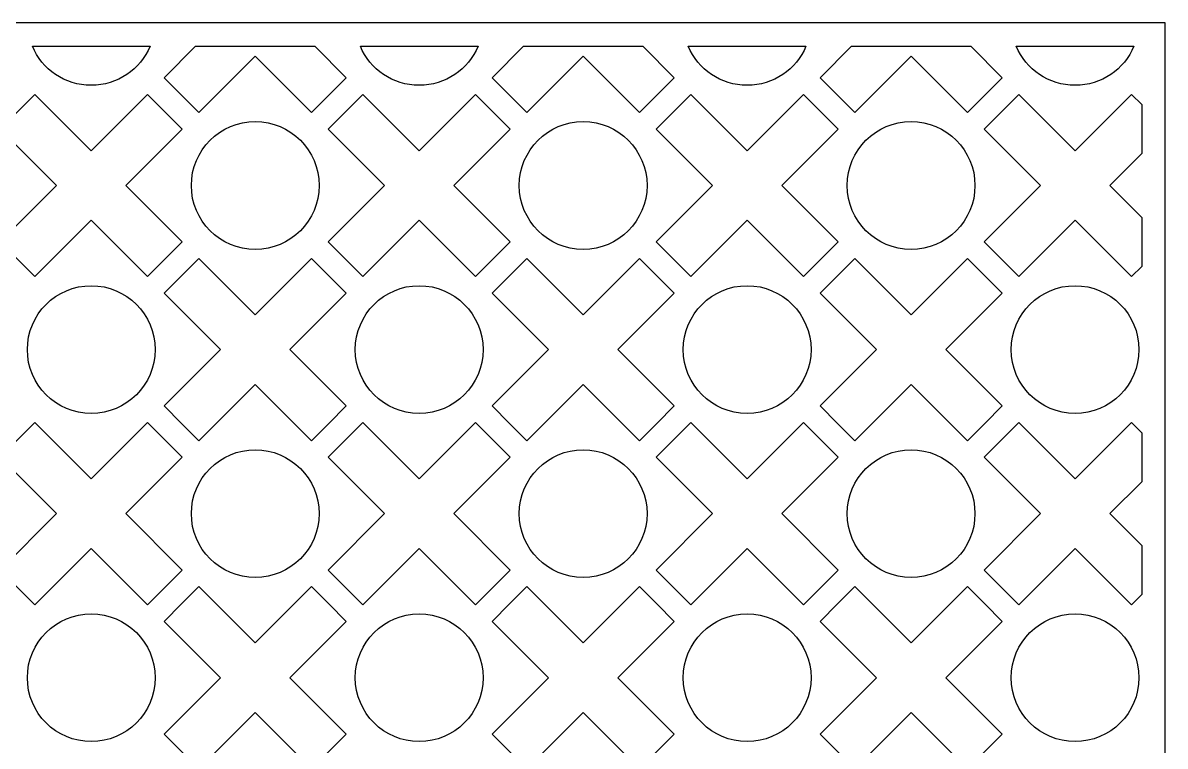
# Model space of a CAD drawing. Header units: centimetres. Extents: x 1.5 to 12.6, y -9 to -3.1.
# Drawn here: x 7.48 to 12.59, y -6.37 to -3.14 of the extents above; entities that cross this region are included whole.
import ezdxf

# ---------------------------------------------------------------- set-up
doc = ezdxf.new("R2010")
doc.units = ezdxf.units.CM
doc.header["$MEASUREMENT"] = 0
doc.layers.add('layer 1', color=7, linetype='Continuous')

msp = doc.modelspace()

# ---------------------------------------------------------------- linework, layer by layer
at = {"layer": 'layer 1', "color": 250}
for points, knots in [([(1.50051, -9.00021), (1.50051, -9.00021), (1.50051, -8.89535), (1.50051, -8.89535), (1.50051, -8.89535), (1.50051, -8.89535), (1.50051, -3.23995), (1.50051, -3.23995), (1.50051, -3.23995), (1.50051, -3.23995), (1.50051, -3.13509), (1.50051, -3.13509), (1.50051, -3.13509), (1.50051, -3.13509), (1.60536, -3.13509), (1.60536, -3.13509), (1.60536, -3.13509), (1.60536, -3.13509), (12.48896, -3.13509), (12.48896, -3.13509), (12.48896, -3.13509), (12.48896, -3.13509), (12.59381, -3.13509), (12.59381, -3.13509), (12.59381, -3.13509), (12.59381, -3.13509), (12.59381, -3.23995), (12.59381, -3.23995), (12.59381, -3.23995), (12.59381, -3.23995), (12.59381, -8.89535), (12.59381, -8.89535), (12.59381, -8.89535), (12.59381, -8.89535), (12.59381, -9.00021), (12.59381, -9.00021), (12.59381, -9.00021), (12.59381, -9.00021), (12.48896, -9.00021), (12.48896, -9.00021), (12.48896, -9.00021), (12.48896, -9.00021), (1.60536, -9.00021), (1.60536, -9.00021), (1.60536, -9.00021), (1.60536, -9.00021), (1.50051, -9.00021), (1.50051, -9.00021)], [0, 0, 0, 0, 0.0769231, 0.0769231, 0.0769231, 0.0769231, 0.1538462, 0.1538462, 0.1538462, 0.1538462, 0.2307692, 0.2307692, 0.2307692, 0.2307692, 0.3076923, 0.3076923, 0.3076923, 0.3076923, 0.3846154, 0.3846154, 0.3846154, 0.3846154, 0.4615385, 0.4615385, 0.4615385, 0.4615385, 0.5384615, 0.5384615, 0.5384615, 0.5384615, 0.6153846, 0.6153846, 0.6153846, 0.6153846, 0.6923077, 0.6923077, 0.6923077, 0.6923077, 0.7692308, 0.7692308, 0.7692308, 0.7692308, 0.8461538, 0.8461538, 0.8461538, 0.8461538, 1, 1, 1, 1]), ([(8.04548, -3.23995), (8.04548, -3.23995), (7.51826, -3.23995), (7.51826, -3.23995), (7.51826, -3.23995), (7.5617, -3.34265), (7.66342, -3.41475), (7.7819, -3.41475), (7.7819, -3.41475), (7.90037, -3.41475), (8.00205, -3.34265), (8.04548, -3.23995)], [0, 0, 0, 0, 0.25, 0.25, 0.25, 0.25, 0.5, 0.5, 0.5, 0.5, 1, 1, 1, 1]), ([(8.78357, -3.23995), (8.78357, -3.23995), (8.24972, -3.23995), (8.24972, -3.23995), (8.24972, -3.23995), (8.24972, -3.23995), (8.10853, -3.38115), (8.10853, -3.38115), (8.10853, -3.38115), (8.10853, -3.38115), (8.18634, -3.45897), (8.18634, -3.45897), (8.18634, -3.45897), (8.18634, -3.45897), (8.26416, -3.53679), (8.26416, -3.53679), (8.26416, -3.53679), (8.26416, -3.53679), (8.51665, -3.28434), (8.51665, -3.28434), (8.51665, -3.28434), (8.51665, -3.28434), (8.76913, -3.53679), (8.76913, -3.53679), (8.76913, -3.53679), (8.76913, -3.53679), (8.84694, -3.45897), (8.84694, -3.45897), (8.84694, -3.45897), (8.84694, -3.45897), (8.92477, -3.38115), (8.92477, -3.38115), (8.92477, -3.38115), (8.92477, -3.38115), (8.78357, -3.23995), (8.78357, -3.23995)], [0, 0, 0, 0, 0.1, 0.1, 0.1, 0.1, 0.2, 0.2, 0.2, 0.2, 0.3, 0.3, 0.3, 0.3, 0.4, 0.4, 0.4, 0.4, 0.5, 0.5, 0.5, 0.5, 0.6, 0.6, 0.6, 0.6, 0.7, 0.7, 0.7, 0.7, 0.8, 0.8, 0.8, 0.8, 1, 1, 1, 1]), ([(9.51496, -3.23995), (9.51496, -3.23995), (8.98774, -3.23995), (8.98774, -3.23995), (8.98774, -3.23995), (9.03118, -3.34265), (9.1329, -3.41475), (9.25139, -3.41475), (9.25139, -3.41475), (9.36985, -3.41475), (9.47153, -3.34265), (9.51496, -3.23995)], [0, 0, 0, 0, 0.25, 0.25, 0.25, 0.25, 0.5, 0.5, 0.5, 0.5, 1, 1, 1, 1]), ([(10.25306, -3.23995), (10.25306, -3.23995), (9.7192, -3.23995), (9.7192, -3.23995), (9.7192, -3.23995), (9.7192, -3.23995), (9.57801, -3.38115), (9.57801, -3.38115), (9.57801, -3.38115), (9.57801, -3.38115), (9.65583, -3.45897), (9.65583, -3.45897), (9.65583, -3.45897), (9.65583, -3.45897), (9.73365, -3.53679), (9.73365, -3.53679), (9.73365, -3.53679), (9.73365, -3.53679), (9.98614, -3.28434), (9.98614, -3.28434), (9.98614, -3.28434), (9.98614, -3.28434), (10.23861, -3.53679), (10.23861, -3.53679), (10.23861, -3.53679), (10.23861, -3.53679), (10.31643, -3.45897), (10.31643, -3.45897), (10.31643, -3.45897), (10.31643, -3.45897), (10.39425, -3.38115), (10.39425, -3.38115), (10.39425, -3.38115), (10.39425, -3.38115), (10.25306, -3.23995), (10.25306, -3.23995)], [0, 0, 0, 0, 0.1, 0.1, 0.1, 0.1, 0.2, 0.2, 0.2, 0.2, 0.3, 0.3, 0.3, 0.3, 0.4, 0.4, 0.4, 0.4, 0.5, 0.5, 0.5, 0.5, 0.6, 0.6, 0.6, 0.6, 0.7, 0.7, 0.7, 0.7, 0.8, 0.8, 0.8, 0.8, 1, 1, 1, 1]), ([(10.98446, -3.23995), (10.98446, -3.23995), (10.45723, -3.23995), (10.45723, -3.23995), (10.45723, -3.23995), (10.50066, -3.34265), (10.60239, -3.41475), (10.72088, -3.41475), (10.72088, -3.41475), (10.83934, -3.41475), (10.94103, -3.34265), (10.98446, -3.23995)], [0, 0, 0, 0, 0.25, 0.25, 0.25, 0.25, 0.5, 0.5, 0.5, 0.5, 1, 1, 1, 1]), ([(11.72255, -3.23995), (11.72255, -3.23995), (11.1887, -3.23995), (11.1887, -3.23995), (11.1887, -3.23995), (11.1887, -3.23995), (11.04749, -3.38115), (11.04749, -3.38115), (11.04749, -3.38115), (11.04749, -3.38115), (11.12533, -3.45897), (11.12533, -3.45897), (11.12533, -3.45897), (11.12533, -3.45897), (11.20314, -3.53679), (11.20314, -3.53679), (11.20314, -3.53679), (11.20314, -3.53679), (11.45563, -3.28434), (11.45563, -3.28434), (11.45563, -3.28434), (11.45563, -3.28434), (11.70809, -3.53679), (11.70809, -3.53679), (11.70809, -3.53679), (11.70809, -3.53679), (11.78592, -3.45897), (11.78592, -3.45897), (11.78592, -3.45897), (11.78592, -3.45897), (11.86376, -3.38115), (11.86376, -3.38115), (11.86376, -3.38115), (11.86376, -3.38115), (11.72255, -3.23995), (11.72255, -3.23995)], [0, 0, 0, 0, 0.1, 0.1, 0.1, 0.1, 0.2, 0.2, 0.2, 0.2, 0.3, 0.3, 0.3, 0.3, 0.4, 0.4, 0.4, 0.4, 0.5, 0.5, 0.5, 0.5, 0.6, 0.6, 0.6, 0.6, 0.7, 0.7, 0.7, 0.7, 0.8, 0.8, 0.8, 0.8, 1, 1, 1, 1]), ([(12.45395, -3.23995), (12.45395, -3.23995), (11.92671, -3.23995), (11.92671, -3.23995), (11.92671, -3.23995), (11.97013, -3.34265), (12.07188, -3.41475), (12.19036, -3.41475), (12.19036, -3.41475), (12.30885, -3.41475), (12.41052, -3.34265), (12.45395, -3.23995)], [0, 0, 0, 0, 0.25, 0.25, 0.25, 0.25, 0.5, 0.5, 0.5, 0.5, 1, 1, 1, 1]), ([(8.11221, -4.19372), (8.11221, -4.19372), (8.19003, -4.11589), (8.19003, -4.11589), (8.19003, -4.11589), (8.19003, -4.11589), (7.93755, -3.86342), (7.93755, -3.86342), (7.93755, -3.86342), (7.93755, -3.86342), (8.19003, -3.61096), (8.19003, -3.61096), (8.19003, -3.61096), (8.19003, -3.61096), (8.11221, -3.53312), (8.11221, -3.53312), (8.11221, -3.53312), (8.11221, -3.53312), (8.03438, -3.4553), (8.03438, -3.4553), (8.03438, -3.4553), (8.03438, -3.4553), (7.7819, -3.70775), (7.7819, -3.70775), (7.7819, -3.70775), (7.7819, -3.70775), (7.52942, -3.4553), (7.52942, -3.4553), (7.52942, -3.4553), (7.52942, -3.4553), (7.45161, -3.53312), (7.45161, -3.53312), (7.45161, -3.53312), (7.45161, -3.53312), (7.37377, -3.61096), (7.37377, -3.61096), (7.37377, -3.61096), (7.37377, -3.61096), (7.62625, -3.86342), (7.62625, -3.86342), (7.62625, -3.86342), (7.62625, -3.86342), (7.37377, -4.11589), (7.37377, -4.11589), (7.37377, -4.11589), (7.37377, -4.11589), (7.45161, -4.19372), (7.45161, -4.19372), (7.45161, -4.19372), (7.45161, -4.19372), (7.52942, -4.27153), (7.52942, -4.27153), (7.52942, -4.27153), (7.52942, -4.27153), (7.7819, -4.01907), (7.7819, -4.01907), (7.7819, -4.01907), (7.7819, -4.01907), (8.03438, -4.27153), (8.03438, -4.27153), (8.03438, -4.27153), (8.03438, -4.27153), (8.11221, -4.19372), (8.11221, -4.19372)], [0, 0, 0, 0, 0.0588235, 0.0588235, 0.0588235, 0.0588235, 0.1176471, 0.1176471, 0.1176471, 0.1176471, 0.1764706, 0.1764706, 0.1764706, 0.1764706, 0.2352941, 0.2352941, 0.2352941, 0.2352941, 0.2941176, 0.2941176, 0.2941176, 0.2941176, 0.3529412, 0.3529412, 0.3529412, 0.3529412, 0.4117647, 0.4117647, 0.4117647, 0.4117647, 0.4705882, 0.4705882, 0.4705882, 0.4705882, 0.5294118, 0.5294118, 0.5294118, 0.5294118, 0.5882353, 0.5882353, 0.5882353, 0.5882353, 0.6470588, 0.6470588, 0.6470588, 0.6470588, 0.7058824, 0.7058824, 0.7058824, 0.7058824, 0.7647059, 0.7647059, 0.7647059, 0.7647059, 0.8235294, 0.8235294, 0.8235294, 0.8235294, 0.8823529, 0.8823529, 0.8823529, 0.8823529, 1, 1, 1, 1]), ([(8.92108, -4.19372), (8.92108, -4.19372), (8.99891, -4.27153), (8.99891, -4.27153), (8.99891, -4.27153), (8.99891, -4.27153), (9.25139, -4.01907), (9.25139, -4.01907), (9.25139, -4.01907), (9.25139, -4.01907), (9.50387, -4.27153), (9.50387, -4.27153), (9.50387, -4.27153), (9.50387, -4.27153), (9.58169, -4.19372), (9.58169, -4.19372), (9.58169, -4.19372), (9.58169, -4.19372), (9.65953, -4.11589), (9.65953, -4.11589), (9.65953, -4.11589), (9.65953, -4.11589), (9.40705, -3.86342), (9.40705, -3.86342), (9.40705, -3.86342), (9.40705, -3.86342), (9.65953, -3.61096), (9.65953, -3.61096), (9.65953, -3.61096), (9.65953, -3.61096), (9.58169, -3.53312), (9.58169, -3.53312), (9.58169, -3.53312), (9.58169, -3.53312), (9.50387, -3.4553), (9.50387, -3.4553), (9.50387, -3.4553), (9.50387, -3.4553), (9.25139, -3.70775), (9.25139, -3.70775), (9.25139, -3.70775), (9.25139, -3.70775), (8.99891, -3.4553), (8.99891, -3.4553), (8.99891, -3.4553), (8.99891, -3.4553), (8.92108, -3.53312), (8.92108, -3.53312), (8.92108, -3.53312), (8.92108, -3.53312), (8.84325, -3.61096), (8.84325, -3.61096), (8.84325, -3.61096), (8.84325, -3.61096), (9.09573, -3.86342), (9.09573, -3.86342), (9.09573, -3.86342), (9.09573, -3.86342), (8.84325, -4.11589), (8.84325, -4.11589), (8.84325, -4.11589), (8.84325, -4.11589), (8.92108, -4.19372), (8.92108, -4.19372)], [0, 0, 0, 0, 0.0588235, 0.0588235, 0.0588235, 0.0588235, 0.1176471, 0.1176471, 0.1176471, 0.1176471, 0.1764706, 0.1764706, 0.1764706, 0.1764706, 0.2352941, 0.2352941, 0.2352941, 0.2352941, 0.2941176, 0.2941176, 0.2941176, 0.2941176, 0.3529412, 0.3529412, 0.3529412, 0.3529412, 0.4117647, 0.4117647, 0.4117647, 0.4117647, 0.4705882, 0.4705882, 0.4705882, 0.4705882, 0.5294118, 0.5294118, 0.5294118, 0.5294118, 0.5882353, 0.5882353, 0.5882353, 0.5882353, 0.6470588, 0.6470588, 0.6470588, 0.6470588, 0.7058824, 0.7058824, 0.7058824, 0.7058824, 0.7647059, 0.7647059, 0.7647059, 0.7647059, 0.8235294, 0.8235294, 0.8235294, 0.8235294, 0.8823529, 0.8823529, 0.8823529, 0.8823529, 1, 1, 1, 1]), ([(10.39058, -3.53312), (10.39058, -3.53312), (10.31276, -3.61096), (10.31276, -3.61096), (10.31276, -3.61096), (10.31276, -3.61096), (10.56522, -3.86342), (10.56522, -3.86342), (10.56522, -3.86342), (10.56522, -3.86342), (10.31276, -4.11589), (10.31276, -4.11589), (10.31276, -4.11589), (10.31276, -4.11589), (10.39058, -4.19372), (10.39058, -4.19372), (10.39058, -4.19372), (10.39058, -4.19372), (10.46841, -4.27153), (10.46841, -4.27153), (10.46841, -4.27153), (10.46841, -4.27153), (10.72088, -4.01907), (10.72088, -4.01907), (10.72088, -4.01907), (10.72088, -4.01907), (10.97335, -4.27153), (10.97335, -4.27153), (10.97335, -4.27153), (10.97335, -4.27153), (11.05117, -4.19372), (11.05117, -4.19372), (11.05117, -4.19372), (11.05117, -4.19372), (11.12901, -4.11589), (11.12901, -4.11589), (11.12901, -4.11589), (11.12901, -4.11589), (10.87655, -3.86342), (10.87655, -3.86342), (10.87655, -3.86342), (10.87655, -3.86342), (11.12901, -3.61096), (11.12901, -3.61096), (11.12901, -3.61096), (11.12901, -3.61096), (11.05117, -3.53312), (11.05117, -3.53312), (11.05117, -3.53312), (11.05117, -3.53312), (10.97335, -3.4553), (10.97335, -3.4553), (10.97335, -3.4553), (10.97335, -3.4553), (10.72088, -3.70775), (10.72088, -3.70775), (10.72088, -3.70775), (10.72088, -3.70775), (10.46841, -3.4553), (10.46841, -3.4553), (10.46841, -3.4553), (10.46841, -3.4553), (10.39058, -3.53312), (10.39058, -3.53312)], [0, 0, 0, 0, 0.0588235, 0.0588235, 0.0588235, 0.0588235, 0.1176471, 0.1176471, 0.1176471, 0.1176471, 0.1764706, 0.1764706, 0.1764706, 0.1764706, 0.2352941, 0.2352941, 0.2352941, 0.2352941, 0.2941176, 0.2941176, 0.2941176, 0.2941176, 0.3529412, 0.3529412, 0.3529412, 0.3529412, 0.4117647, 0.4117647, 0.4117647, 0.4117647, 0.4705882, 0.4705882, 0.4705882, 0.4705882, 0.5294118, 0.5294118, 0.5294118, 0.5294118, 0.5882353, 0.5882353, 0.5882353, 0.5882353, 0.6470588, 0.6470588, 0.6470588, 0.6470588, 0.7058824, 0.7058824, 0.7058824, 0.7058824, 0.7647059, 0.7647059, 0.7647059, 0.7647059, 0.8235294, 0.8235294, 0.8235294, 0.8235294, 0.8823529, 0.8823529, 0.8823529, 0.8823529, 1, 1, 1, 1]), ([(12.48896, -4.22542), (12.48896, -4.22542), (12.48896, -4.00636), (12.48896, -4.00636), (12.48896, -4.00636), (12.48896, -4.00636), (12.34603, -3.86342), (12.34603, -3.86342), (12.34603, -3.86342), (12.34603, -3.86342), (12.48896, -3.72048), (12.48896, -3.72048), (12.48896, -3.72048), (12.48896, -3.72048), (12.48896, -3.50141), (12.48896, -3.50141), (12.48896, -3.50141), (12.48896, -3.50141), (12.44284, -3.4553), (12.44284, -3.4553), (12.44284, -3.4553), (12.44284, -3.4553), (12.19036, -3.70775), (12.19036, -3.70775), (12.19036, -3.70775), (12.19036, -3.70775), (11.9379, -3.4553), (11.9379, -3.4553), (11.9379, -3.4553), (11.9379, -3.4553), (11.86006, -3.53312), (11.86006, -3.53312), (11.86006, -3.53312), (11.86006, -3.53312), (11.78223, -3.61096), (11.78223, -3.61096), (11.78223, -3.61096), (11.78223, -3.61096), (12.0347, -3.86342), (12.0347, -3.86342), (12.0347, -3.86342), (12.0347, -3.86342), (11.78223, -4.11589), (11.78223, -4.11589), (11.78223, -4.11589), (11.78223, -4.11589), (11.86006, -4.19372), (11.86006, -4.19372), (11.86006, -4.19372), (11.86006, -4.19372), (11.9379, -4.27153), (11.9379, -4.27153), (11.9379, -4.27153), (11.9379, -4.27153), (12.19036, -4.01907), (12.19036, -4.01907), (12.19036, -4.01907), (12.19036, -4.01907), (12.44284, -4.27153), (12.44284, -4.27153), (12.44284, -4.27153), (12.44284, -4.27153), (12.48896, -4.22542), (12.48896, -4.22542)], [0, 0, 0, 0, 0.0588235, 0.0588235, 0.0588235, 0.0588235, 0.1176471, 0.1176471, 0.1176471, 0.1176471, 0.1764706, 0.1764706, 0.1764706, 0.1764706, 0.2352941, 0.2352941, 0.2352941, 0.2352941, 0.2941176, 0.2941176, 0.2941176, 0.2941176, 0.3529412, 0.3529412, 0.3529412, 0.3529412, 0.4117647, 0.4117647, 0.4117647, 0.4117647, 0.4705882, 0.4705882, 0.4705882, 0.4705882, 0.5294118, 0.5294118, 0.5294118, 0.5294118, 0.5882353, 0.5882353, 0.5882353, 0.5882353, 0.6470588, 0.6470588, 0.6470588, 0.6470588, 0.7058824, 0.7058824, 0.7058824, 0.7058824, 0.7647059, 0.7647059, 0.7647059, 0.7647059, 0.8235294, 0.8235294, 0.8235294, 0.8235294, 0.8823529, 0.8823529, 0.8823529, 0.8823529, 1, 1, 1, 1]), ([(8.80274, -3.86342), (8.80274, -3.70548), (8.67457, -3.57731), (8.51665, -3.57731), (8.51665, -3.57731), (8.3587, -3.57731), (8.23054, -3.70548), (8.23054, -3.86342), (8.23054, -3.86342), (8.23054, -4.02135), (8.3587, -4.1495), (8.51665, -4.1495), (8.51665, -4.1495), (8.67457, -4.1495), (8.80274, -4.02135), (8.80274, -3.86342)], [0, 0, 0, 0, 0.2, 0.2, 0.2, 0.2, 0.4, 0.4, 0.4, 0.4, 0.6, 0.6, 0.6, 0.6, 1, 1, 1, 1]), ([(10.27222, -3.86342), (10.27222, -3.70548), (10.14405, -3.57731), (9.98614, -3.57731), (9.98614, -3.57731), (9.82819, -3.57731), (9.70002, -3.70548), (9.70002, -3.86342), (9.70002, -3.86342), (9.70002, -4.02135), (9.82819, -4.1495), (9.98614, -4.1495), (9.98614, -4.1495), (10.14405, -4.1495), (10.27222, -4.02135), (10.27222, -3.86342)], [0, 0, 0, 0, 0.2, 0.2, 0.2, 0.2, 0.4, 0.4, 0.4, 0.4, 0.6, 0.6, 0.6, 0.6, 1, 1, 1, 1]), ([(11.7417, -3.86342), (11.7417, -3.70548), (11.61353, -3.57731), (11.45563, -3.57731), (11.45563, -3.57731), (11.29767, -3.57731), (11.1695, -3.70548), (11.1695, -3.86342), (11.1695, -3.86342), (11.1695, -4.02135), (11.29767, -4.1495), (11.45563, -4.1495), (11.45563, -4.1495), (11.61353, -4.1495), (11.7417, -4.02135), (11.7417, -3.86342)], [0, 0, 0, 0, 0.2, 0.2, 0.2, 0.2, 0.4, 0.4, 0.4, 0.4, 0.6, 0.6, 0.6, 0.6, 1, 1, 1, 1]), ([(8.84694, -4.92846), (8.84694, -4.92846), (8.92477, -4.85063), (8.92477, -4.85063), (8.92477, -4.85063), (8.92477, -4.85063), (8.67231, -4.59817), (8.67231, -4.59817), (8.67231, -4.59817), (8.67231, -4.59817), (8.92477, -4.34569), (8.92477, -4.34569), (8.92477, -4.34569), (8.92477, -4.34569), (8.84694, -4.26786), (8.84694, -4.26786), (8.84694, -4.26786), (8.84694, -4.26786), (8.76913, -4.19003), (8.76913, -4.19003), (8.76913, -4.19003), (8.76913, -4.19003), (8.51665, -4.4425), (8.51665, -4.4425), (8.51665, -4.4425), (8.51665, -4.4425), (8.26416, -4.19003), (8.26416, -4.19003), (8.26416, -4.19003), (8.26416, -4.19003), (8.18634, -4.26786), (8.18634, -4.26786), (8.18634, -4.26786), (8.18634, -4.26786), (8.10853, -4.34569), (8.10853, -4.34569), (8.10853, -4.34569), (8.10853, -4.34569), (8.36099, -4.59817), (8.36099, -4.59817), (8.36099, -4.59817), (8.36099, -4.59817), (8.10853, -4.85063), (8.10853, -4.85063), (8.10853, -4.85063), (8.10853, -4.85063), (8.18634, -4.92846), (8.18634, -4.92846), (8.18634, -4.92846), (8.18634, -4.92846), (8.26416, -5.00629), (8.26416, -5.00629), (8.26416, -5.00629), (8.26416, -5.00629), (8.51665, -4.75383), (8.51665, -4.75383), (8.51665, -4.75383), (8.51665, -4.75383), (8.76913, -5.00629), (8.76913, -5.00629), (8.76913, -5.00629), (8.76913, -5.00629), (8.84694, -4.92846), (8.84694, -4.92846)], [0, 0, 0, 0, 0.0588235, 0.0588235, 0.0588235, 0.0588235, 0.1176471, 0.1176471, 0.1176471, 0.1176471, 0.1764706, 0.1764706, 0.1764706, 0.1764706, 0.2352941, 0.2352941, 0.2352941, 0.2352941, 0.2941176, 0.2941176, 0.2941176, 0.2941176, 0.3529412, 0.3529412, 0.3529412, 0.3529412, 0.4117647, 0.4117647, 0.4117647, 0.4117647, 0.4705882, 0.4705882, 0.4705882, 0.4705882, 0.5294118, 0.5294118, 0.5294118, 0.5294118, 0.5882353, 0.5882353, 0.5882353, 0.5882353, 0.6470588, 0.6470588, 0.6470588, 0.6470588, 0.7058824, 0.7058824, 0.7058824, 0.7058824, 0.7647059, 0.7647059, 0.7647059, 0.7647059, 0.8235294, 0.8235294, 0.8235294, 0.8235294, 0.8823529, 0.8823529, 0.8823529, 0.8823529, 1, 1, 1, 1]), ([(9.65583, -4.92846), (9.65583, -4.92846), (9.73365, -5.00629), (9.73365, -5.00629), (9.73365, -5.00629), (9.73365, -5.00629), (9.98614, -4.75383), (9.98614, -4.75383), (9.98614, -4.75383), (9.98614, -4.75383), (10.23861, -5.00629), (10.23861, -5.00629), (10.23861, -5.00629), (10.23861, -5.00629), (10.31643, -4.92846), (10.31643, -4.92846), (10.31643, -4.92846), (10.31643, -4.92846), (10.39425, -4.85063), (10.39425, -4.85063), (10.39425, -4.85063), (10.39425, -4.85063), (10.1418, -4.59817), (10.1418, -4.59817), (10.1418, -4.59817), (10.1418, -4.59817), (10.39425, -4.34569), (10.39425, -4.34569), (10.39425, -4.34569), (10.39425, -4.34569), (10.31643, -4.26786), (10.31643, -4.26786), (10.31643, -4.26786), (10.31643, -4.26786), (10.23861, -4.19003), (10.23861, -4.19003), (10.23861, -4.19003), (10.23861, -4.19003), (9.98614, -4.4425), (9.98614, -4.4425), (9.98614, -4.4425), (9.98614, -4.4425), (9.73365, -4.19003), (9.73365, -4.19003), (9.73365, -4.19003), (9.73365, -4.19003), (9.65583, -4.26786), (9.65583, -4.26786), (9.65583, -4.26786), (9.65583, -4.26786), (9.57801, -4.34569), (9.57801, -4.34569), (9.57801, -4.34569), (9.57801, -4.34569), (9.83047, -4.59817), (9.83047, -4.59817), (9.83047, -4.59817), (9.83047, -4.59817), (9.57801, -4.85063), (9.57801, -4.85063), (9.57801, -4.85063), (9.57801, -4.85063), (9.65583, -4.92846), (9.65583, -4.92846)], [0, 0, 0, 0, 0.0588235, 0.0588235, 0.0588235, 0.0588235, 0.1176471, 0.1176471, 0.1176471, 0.1176471, 0.1764706, 0.1764706, 0.1764706, 0.1764706, 0.2352941, 0.2352941, 0.2352941, 0.2352941, 0.2941176, 0.2941176, 0.2941176, 0.2941176, 0.3529412, 0.3529412, 0.3529412, 0.3529412, 0.4117647, 0.4117647, 0.4117647, 0.4117647, 0.4705882, 0.4705882, 0.4705882, 0.4705882, 0.5294118, 0.5294118, 0.5294118, 0.5294118, 0.5882353, 0.5882353, 0.5882353, 0.5882353, 0.6470588, 0.6470588, 0.6470588, 0.6470588, 0.7058824, 0.7058824, 0.7058824, 0.7058824, 0.7647059, 0.7647059, 0.7647059, 0.7647059, 0.8235294, 0.8235294, 0.8235294, 0.8235294, 0.8823529, 0.8823529, 0.8823529, 0.8823529, 1, 1, 1, 1]), ([(11.12533, -4.92846), (11.12533, -4.92846), (11.20314, -5.00629), (11.20314, -5.00629), (11.20314, -5.00629), (11.20314, -5.00629), (11.45563, -4.75383), (11.45563, -4.75383), (11.45563, -4.75383), (11.45563, -4.75383), (11.70809, -5.00629), (11.70809, -5.00629), (11.70809, -5.00629), (11.70809, -5.00629), (11.78592, -4.92846), (11.78592, -4.92846), (11.78592, -4.92846), (11.78592, -4.92846), (11.86376, -4.85063), (11.86376, -4.85063), (11.86376, -4.85063), (11.86376, -4.85063), (11.61129, -4.59817), (11.61129, -4.59817), (11.61129, -4.59817), (11.61129, -4.59817), (11.86376, -4.34569), (11.86376, -4.34569), (11.86376, -4.34569), (11.86376, -4.34569), (11.78592, -4.26786), (11.78592, -4.26786), (11.78592, -4.26786), (11.78592, -4.26786), (11.70809, -4.19003), (11.70809, -4.19003), (11.70809, -4.19003), (11.70809, -4.19003), (11.45563, -4.4425), (11.45563, -4.4425), (11.45563, -4.4425), (11.45563, -4.4425), (11.20314, -4.19003), (11.20314, -4.19003), (11.20314, -4.19003), (11.20314, -4.19003), (11.12533, -4.26786), (11.12533, -4.26786), (11.12533, -4.26786), (11.12533, -4.26786), (11.04749, -4.34569), (11.04749, -4.34569), (11.04749, -4.34569), (11.04749, -4.34569), (11.29995, -4.59817), (11.29995, -4.59817), (11.29995, -4.59817), (11.29995, -4.59817), (11.04749, -4.85063), (11.04749, -4.85063), (11.04749, -4.85063), (11.04749, -4.85063), (11.12533, -4.92846), (11.12533, -4.92846)], [0, 0, 0, 0, 0.0588235, 0.0588235, 0.0588235, 0.0588235, 0.1176471, 0.1176471, 0.1176471, 0.1176471, 0.1764706, 0.1764706, 0.1764706, 0.1764706, 0.2352941, 0.2352941, 0.2352941, 0.2352941, 0.2941176, 0.2941176, 0.2941176, 0.2941176, 0.3529412, 0.3529412, 0.3529412, 0.3529412, 0.4117647, 0.4117647, 0.4117647, 0.4117647, 0.4705882, 0.4705882, 0.4705882, 0.4705882, 0.5294118, 0.5294118, 0.5294118, 0.5294118, 0.5882353, 0.5882353, 0.5882353, 0.5882353, 0.6470588, 0.6470588, 0.6470588, 0.6470588, 0.7058824, 0.7058824, 0.7058824, 0.7058824, 0.7647059, 0.7647059, 0.7647059, 0.7647059, 0.8235294, 0.8235294, 0.8235294, 0.8235294, 0.8823529, 0.8823529, 0.8823529, 0.8823529, 1, 1, 1, 1]), ([(8.06799, -4.59817), (8.06799, -4.44022), (7.93982, -4.31204), (7.7819, -4.31204), (7.7819, -4.31204), (7.62395, -4.31204), (7.49579, -4.44022), (7.49579, -4.59817), (7.49579, -4.59817), (7.49579, -4.75609), (7.62395, -4.88424), (7.7819, -4.88424), (7.7819, -4.88424), (7.93982, -4.88424), (8.06799, -4.75609), (8.06799, -4.59817)], [0, 0, 0, 0, 0.2, 0.2, 0.2, 0.2, 0.4, 0.4, 0.4, 0.4, 0.6, 0.6, 0.6, 0.6, 1, 1, 1, 1]), ([(9.53748, -4.59817), (9.53748, -4.44022), (9.4093, -4.31204), (9.25139, -4.31204), (9.25139, -4.31204), (9.09346, -4.31204), (8.96528, -4.44022), (8.96528, -4.59817), (8.96528, -4.59817), (8.96528, -4.75609), (9.09346, -4.88424), (9.25139, -4.88424), (9.25139, -4.88424), (9.4093, -4.88424), (9.53748, -4.75609), (9.53748, -4.59817)], [0, 0, 0, 0, 0.2, 0.2, 0.2, 0.2, 0.4, 0.4, 0.4, 0.4, 0.6, 0.6, 0.6, 0.6, 1, 1, 1, 1]), ([(11.00698, -4.59817), (11.00698, -4.44022), (10.8788, -4.31204), (10.72088, -4.31204), (10.72088, -4.31204), (10.56294, -4.31204), (10.43475, -4.44022), (10.43475, -4.59817), (10.43475, -4.59817), (10.43475, -4.75609), (10.56294, -4.88424), (10.72088, -4.88424), (10.72088, -4.88424), (10.8788, -4.88424), (11.00698, -4.75609), (11.00698, -4.59817)], [0, 0, 0, 0, 0.2, 0.2, 0.2, 0.2, 0.4, 0.4, 0.4, 0.4, 0.6, 0.6, 0.6, 0.6, 1, 1, 1, 1]), ([(12.47646, -4.59817), (12.47646, -4.44022), (12.3483, -4.31204), (12.19036, -4.31204), (12.19036, -4.31204), (12.03242, -4.31204), (11.90425, -4.44022), (11.90425, -4.59817), (11.90425, -4.59817), (11.90425, -4.75609), (12.03242, -4.88424), (12.19036, -4.88424), (12.19036, -4.88424), (12.3483, -4.88424), (12.47646, -4.75609), (12.47646, -4.59817)], [0, 0, 0, 0, 0.2, 0.2, 0.2, 0.2, 0.4, 0.4, 0.4, 0.4, 0.6, 0.6, 0.6, 0.6, 1, 1, 1, 1]), ([(7.45161, -5.6632), (7.45161, -5.6632), (7.52942, -5.74101), (7.52942, -5.74101), (7.52942, -5.74101), (7.52942, -5.74101), (7.7819, -5.48857), (7.7819, -5.48857), (7.7819, -5.48857), (7.7819, -5.48857), (8.03438, -5.74101), (8.03438, -5.74101), (8.03438, -5.74101), (8.03438, -5.74101), (8.11221, -5.6632), (8.11221, -5.6632), (8.11221, -5.6632), (8.11221, -5.6632), (8.19003, -5.58537), (8.19003, -5.58537), (8.19003, -5.58537), (8.19003, -5.58537), (7.93755, -5.33288), (7.93755, -5.33288), (7.93755, -5.33288), (7.93755, -5.33288), (8.19003, -5.08044), (8.19003, -5.08044), (8.19003, -5.08044), (8.19003, -5.08044), (8.11221, -5.0026), (8.11221, -5.0026), (8.11221, -5.0026), (8.11221, -5.0026), (8.03438, -4.92478), (8.03438, -4.92478), (8.03438, -4.92478), (8.03438, -4.92478), (7.7819, -5.17725), (7.7819, -5.17725), (7.7819, -5.17725), (7.7819, -5.17725), (7.52942, -4.92478), (7.52942, -4.92478), (7.52942, -4.92478), (7.52942, -4.92478), (7.45161, -5.0026), (7.45161, -5.0026), (7.45161, -5.0026), (7.45161, -5.0026), (7.37377, -5.08044), (7.37377, -5.08044), (7.37377, -5.08044), (7.37377, -5.08044), (7.62625, -5.33288), (7.62625, -5.33288), (7.62625, -5.33288), (7.62625, -5.33288), (7.37377, -5.58537), (7.37377, -5.58537), (7.37377, -5.58537), (7.37377, -5.58537), (7.45161, -5.6632), (7.45161, -5.6632)], [0, 0, 0, 0, 0.0588235, 0.0588235, 0.0588235, 0.0588235, 0.1176471, 0.1176471, 0.1176471, 0.1176471, 0.1764706, 0.1764706, 0.1764706, 0.1764706, 0.2352941, 0.2352941, 0.2352941, 0.2352941, 0.2941176, 0.2941176, 0.2941176, 0.2941176, 0.3529412, 0.3529412, 0.3529412, 0.3529412, 0.4117647, 0.4117647, 0.4117647, 0.4117647, 0.4705882, 0.4705882, 0.4705882, 0.4705882, 0.5294118, 0.5294118, 0.5294118, 0.5294118, 0.5882353, 0.5882353, 0.5882353, 0.5882353, 0.6470588, 0.6470588, 0.6470588, 0.6470588, 0.7058824, 0.7058824, 0.7058824, 0.7058824, 0.7647059, 0.7647059, 0.7647059, 0.7647059, 0.8235294, 0.8235294, 0.8235294, 0.8235294, 0.8823529, 0.8823529, 0.8823529, 0.8823529, 1, 1, 1, 1]), ([(9.58169, -5.6632), (9.58169, -5.6632), (9.65953, -5.58537), (9.65953, -5.58537), (9.65953, -5.58537), (9.65953, -5.58537), (9.40705, -5.33288), (9.40705, -5.33288), (9.40705, -5.33288), (9.40705, -5.33288), (9.65953, -5.08044), (9.65953, -5.08044), (9.65953, -5.08044), (9.65953, -5.08044), (9.58169, -5.0026), (9.58169, -5.0026), (9.58169, -5.0026), (9.58169, -5.0026), (9.50387, -4.92478), (9.50387, -4.92478), (9.50387, -4.92478), (9.50387, -4.92478), (9.25139, -5.17725), (9.25139, -5.17725), (9.25139, -5.17725), (9.25139, -5.17725), (8.99891, -4.92478), (8.99891, -4.92478), (8.99891, -4.92478), (8.99891, -4.92478), (8.92108, -5.0026), (8.92108, -5.0026), (8.92108, -5.0026), (8.92108, -5.0026), (8.84325, -5.08044), (8.84325, -5.08044), (8.84325, -5.08044), (8.84325, -5.08044), (9.09573, -5.33288), (9.09573, -5.33288), (9.09573, -5.33288), (9.09573, -5.33288), (8.84325, -5.58537), (8.84325, -5.58537), (8.84325, -5.58537), (8.84325, -5.58537), (8.92108, -5.6632), (8.92108, -5.6632), (8.92108, -5.6632), (8.92108, -5.6632), (8.99891, -5.74101), (8.99891, -5.74101), (8.99891, -5.74101), (8.99891, -5.74101), (9.25139, -5.48857), (9.25139, -5.48857), (9.25139, -5.48857), (9.25139, -5.48857), (9.50387, -5.74101), (9.50387, -5.74101), (9.50387, -5.74101), (9.50387, -5.74101), (9.58169, -5.6632), (9.58169, -5.6632)], [0, 0, 0, 0, 0.0588235, 0.0588235, 0.0588235, 0.0588235, 0.1176471, 0.1176471, 0.1176471, 0.1176471, 0.1764706, 0.1764706, 0.1764706, 0.1764706, 0.2352941, 0.2352941, 0.2352941, 0.2352941, 0.2941176, 0.2941176, 0.2941176, 0.2941176, 0.3529412, 0.3529412, 0.3529412, 0.3529412, 0.4117647, 0.4117647, 0.4117647, 0.4117647, 0.4705882, 0.4705882, 0.4705882, 0.4705882, 0.5294118, 0.5294118, 0.5294118, 0.5294118, 0.5882353, 0.5882353, 0.5882353, 0.5882353, 0.6470588, 0.6470588, 0.6470588, 0.6470588, 0.7058824, 0.7058824, 0.7058824, 0.7058824, 0.7647059, 0.7647059, 0.7647059, 0.7647059, 0.8235294, 0.8235294, 0.8235294, 0.8235294, 0.8823529, 0.8823529, 0.8823529, 0.8823529, 1, 1, 1, 1]), ([(10.39058, -5.6632), (10.39058, -5.6632), (10.46841, -5.74101), (10.46841, -5.74101), (10.46841, -5.74101), (10.46841, -5.74101), (10.72088, -5.48857), (10.72088, -5.48857), (10.72088, -5.48857), (10.72088, -5.48857), (10.97335, -5.74101), (10.97335, -5.74101), (10.97335, -5.74101), (10.97335, -5.74101), (11.05117, -5.6632), (11.05117, -5.6632), (11.05117, -5.6632), (11.05117, -5.6632), (11.12901, -5.58537), (11.12901, -5.58537), (11.12901, -5.58537), (11.12901, -5.58537), (10.87655, -5.33288), (10.87655, -5.33288), (10.87655, -5.33288), (10.87655, -5.33288), (11.12901, -5.08044), (11.12901, -5.08044), (11.12901, -5.08044), (11.12901, -5.08044), (11.05117, -5.0026), (11.05117, -5.0026), (11.05117, -5.0026), (11.05117, -5.0026), (10.97335, -4.92478), (10.97335, -4.92478), (10.97335, -4.92478), (10.97335, -4.92478), (10.72088, -5.17725), (10.72088, -5.17725), (10.72088, -5.17725), (10.72088, -5.17725), (10.46841, -4.92478), (10.46841, -4.92478), (10.46841, -4.92478), (10.46841, -4.92478), (10.39058, -5.0026), (10.39058, -5.0026), (10.39058, -5.0026), (10.39058, -5.0026), (10.31276, -5.08044), (10.31276, -5.08044), (10.31276, -5.08044), (10.31276, -5.08044), (10.56522, -5.33288), (10.56522, -5.33288), (10.56522, -5.33288), (10.56522, -5.33288), (10.31276, -5.58537), (10.31276, -5.58537), (10.31276, -5.58537), (10.31276, -5.58537), (10.39058, -5.6632), (10.39058, -5.6632)], [0, 0, 0, 0, 0.0588235, 0.0588235, 0.0588235, 0.0588235, 0.1176471, 0.1176471, 0.1176471, 0.1176471, 0.1764706, 0.1764706, 0.1764706, 0.1764706, 0.2352941, 0.2352941, 0.2352941, 0.2352941, 0.2941176, 0.2941176, 0.2941176, 0.2941176, 0.3529412, 0.3529412, 0.3529412, 0.3529412, 0.4117647, 0.4117647, 0.4117647, 0.4117647, 0.4705882, 0.4705882, 0.4705882, 0.4705882, 0.5294118, 0.5294118, 0.5294118, 0.5294118, 0.5882353, 0.5882353, 0.5882353, 0.5882353, 0.6470588, 0.6470588, 0.6470588, 0.6470588, 0.7058824, 0.7058824, 0.7058824, 0.7058824, 0.7647059, 0.7647059, 0.7647059, 0.7647059, 0.8235294, 0.8235294, 0.8235294, 0.8235294, 0.8823529, 0.8823529, 0.8823529, 0.8823529, 1, 1, 1, 1]), ([(12.48896, -5.69491), (12.48896, -5.69491), (12.48896, -5.47584), (12.48896, -5.47584), (12.48896, -5.47584), (12.48896, -5.47584), (12.34603, -5.33288), (12.34603, -5.33288), (12.34603, -5.33288), (12.34603, -5.33288), (12.48896, -5.18996), (12.48896, -5.18996), (12.48896, -5.18996), (12.48896, -5.18996), (12.48896, -4.97089), (12.48896, -4.97089), (12.48896, -4.97089), (12.48896, -4.97089), (12.44284, -4.92478), (12.44284, -4.92478), (12.44284, -4.92478), (12.44284, -4.92478), (12.19036, -5.17725), (12.19036, -5.17725), (12.19036, -5.17725), (12.19036, -5.17725), (11.9379, -4.92478), (11.9379, -4.92478), (11.9379, -4.92478), (11.9379, -4.92478), (11.86006, -5.0026), (11.86006, -5.0026), (11.86006, -5.0026), (11.86006, -5.0026), (11.78223, -5.08044), (11.78223, -5.08044), (11.78223, -5.08044), (11.78223, -5.08044), (12.0347, -5.33288), (12.0347, -5.33288), (12.0347, -5.33288), (12.0347, -5.33288), (11.78223, -5.58537), (11.78223, -5.58537), (11.78223, -5.58537), (11.78223, -5.58537), (11.86006, -5.6632), (11.86006, -5.6632), (11.86006, -5.6632), (11.86006, -5.6632), (11.9379, -5.74101), (11.9379, -5.74101), (11.9379, -5.74101), (11.9379, -5.74101), (12.19036, -5.48857), (12.19036, -5.48857), (12.19036, -5.48857), (12.19036, -5.48857), (12.44284, -5.74101), (12.44284, -5.74101), (12.44284, -5.74101), (12.44284, -5.74101), (12.48896, -5.69491), (12.48896, -5.69491)], [0, 0, 0, 0, 0.0588235, 0.0588235, 0.0588235, 0.0588235, 0.1176471, 0.1176471, 0.1176471, 0.1176471, 0.1764706, 0.1764706, 0.1764706, 0.1764706, 0.2352941, 0.2352941, 0.2352941, 0.2352941, 0.2941176, 0.2941176, 0.2941176, 0.2941176, 0.3529412, 0.3529412, 0.3529412, 0.3529412, 0.4117647, 0.4117647, 0.4117647, 0.4117647, 0.4705882, 0.4705882, 0.4705882, 0.4705882, 0.5294118, 0.5294118, 0.5294118, 0.5294118, 0.5882353, 0.5882353, 0.5882353, 0.5882353, 0.6470588, 0.6470588, 0.6470588, 0.6470588, 0.7058824, 0.7058824, 0.7058824, 0.7058824, 0.7647059, 0.7647059, 0.7647059, 0.7647059, 0.8235294, 0.8235294, 0.8235294, 0.8235294, 0.8823529, 0.8823529, 0.8823529, 0.8823529, 1, 1, 1, 1]), ([(8.80274, -5.33288), (8.80274, -5.17497), (8.67457, -5.0468), (8.51665, -5.0468), (8.51665, -5.0468), (8.3587, -5.0468), (8.23054, -5.17497), (8.23054, -5.33288), (8.23054, -5.33288), (8.23054, -5.49082), (8.3587, -5.619), (8.51665, -5.619), (8.51665, -5.619), (8.67457, -5.619), (8.80274, -5.49082), (8.80274, -5.33288)], [0, 0, 0, 0, 0.2, 0.2, 0.2, 0.2, 0.4, 0.4, 0.4, 0.4, 0.6, 0.6, 0.6, 0.6, 1, 1, 1, 1]), ([(10.27222, -5.33288), (10.27222, -5.17497), (10.14405, -5.0468), (9.98614, -5.0468), (9.98614, -5.0468), (9.82819, -5.0468), (9.70002, -5.17497), (9.70002, -5.33288), (9.70002, -5.33288), (9.70002, -5.49082), (9.82819, -5.619), (9.98614, -5.619), (9.98614, -5.619), (10.14405, -5.619), (10.27222, -5.49082), (10.27222, -5.33288)], [0, 0, 0, 0, 0.2, 0.2, 0.2, 0.2, 0.4, 0.4, 0.4, 0.4, 0.6, 0.6, 0.6, 0.6, 1, 1, 1, 1]), ([(11.7417, -5.33288), (11.7417, -5.17497), (11.61353, -5.0468), (11.45563, -5.0468), (11.45563, -5.0468), (11.29767, -5.0468), (11.1695, -5.17497), (11.1695, -5.33288), (11.1695, -5.33288), (11.1695, -5.49082), (11.29767, -5.619), (11.45563, -5.619), (11.45563, -5.619), (11.61353, -5.619), (11.7417, -5.49082), (11.7417, -5.33288)], [0, 0, 0, 0, 0.2, 0.2, 0.2, 0.2, 0.4, 0.4, 0.4, 0.4, 0.6, 0.6, 0.6, 0.6, 1, 1, 1, 1]), ([(8.18634, -6.39796), (8.18634, -6.39796), (8.26416, -6.47577), (8.26416, -6.47577), (8.26416, -6.47577), (8.26416, -6.47577), (8.51665, -6.2233), (8.51665, -6.2233), (8.51665, -6.2233), (8.51665, -6.2233), (8.76913, -6.47577), (8.76913, -6.47577), (8.76913, -6.47577), (8.76913, -6.47577), (8.84694, -6.39796), (8.84694, -6.39796), (8.84694, -6.39796), (8.84694, -6.39796), (8.92477, -6.32013), (8.92477, -6.32013), (8.92477, -6.32013), (8.92477, -6.32013), (8.67231, -6.06765), (8.67231, -6.06765), (8.67231, -6.06765), (8.67231, -6.06765), (8.92477, -5.81517), (8.92477, -5.81517), (8.92477, -5.81517), (8.92477, -5.81517), (8.84694, -5.73734), (8.84694, -5.73734), (8.84694, -5.73734), (8.84694, -5.73734), (8.76913, -5.65952), (8.76913, -5.65952), (8.76913, -5.65952), (8.76913, -5.65952), (8.51665, -5.912), (8.51665, -5.912), (8.51665, -5.912), (8.51665, -5.912), (8.26416, -5.65952), (8.26416, -5.65952), (8.26416, -5.65952), (8.26416, -5.65952), (8.18634, -5.73734), (8.18634, -5.73734), (8.18634, -5.73734), (8.18634, -5.73734), (8.10853, -5.81517), (8.10853, -5.81517), (8.10853, -5.81517), (8.10853, -5.81517), (8.36099, -6.06765), (8.36099, -6.06765), (8.36099, -6.06765), (8.36099, -6.06765), (8.10853, -6.32013), (8.10853, -6.32013), (8.10853, -6.32013), (8.10853, -6.32013), (8.18634, -6.39796), (8.18634, -6.39796)], [0, 0, 0, 0, 0.0588235, 0.0588235, 0.0588235, 0.0588235, 0.1176471, 0.1176471, 0.1176471, 0.1176471, 0.1764706, 0.1764706, 0.1764706, 0.1764706, 0.2352941, 0.2352941, 0.2352941, 0.2352941, 0.2941176, 0.2941176, 0.2941176, 0.2941176, 0.3529412, 0.3529412, 0.3529412, 0.3529412, 0.4117647, 0.4117647, 0.4117647, 0.4117647, 0.4705882, 0.4705882, 0.4705882, 0.4705882, 0.5294118, 0.5294118, 0.5294118, 0.5294118, 0.5882353, 0.5882353, 0.5882353, 0.5882353, 0.6470588, 0.6470588, 0.6470588, 0.6470588, 0.7058824, 0.7058824, 0.7058824, 0.7058824, 0.7647059, 0.7647059, 0.7647059, 0.7647059, 0.8235294, 0.8235294, 0.8235294, 0.8235294, 0.8823529, 0.8823529, 0.8823529, 0.8823529, 1, 1, 1, 1]), ([(10.31643, -6.39796), (10.31643, -6.39796), (10.39425, -6.32013), (10.39425, -6.32013), (10.39425, -6.32013), (10.39425, -6.32013), (10.1418, -6.06765), (10.1418, -6.06765), (10.1418, -6.06765), (10.1418, -6.06765), (10.39425, -5.81517), (10.39425, -5.81517), (10.39425, -5.81517), (10.39425, -5.81517), (10.31643, -5.73734), (10.31643, -5.73734), (10.31643, -5.73734), (10.31643, -5.73734), (10.23861, -5.65952), (10.23861, -5.65952), (10.23861, -5.65952), (10.23861, -5.65952), (9.98614, -5.912), (9.98614, -5.912), (9.98614, -5.912), (9.98614, -5.912), (9.73365, -5.65952), (9.73365, -5.65952), (9.73365, -5.65952), (9.73365, -5.65952), (9.65583, -5.73734), (9.65583, -5.73734), (9.65583, -5.73734), (9.65583, -5.73734), (9.57801, -5.81517), (9.57801, -5.81517), (9.57801, -5.81517), (9.57801, -5.81517), (9.83047, -6.06765), (9.83047, -6.06765), (9.83047, -6.06765), (9.83047, -6.06765), (9.57801, -6.32013), (9.57801, -6.32013), (9.57801, -6.32013), (9.57801, -6.32013), (9.65583, -6.39796), (9.65583, -6.39796), (9.65583, -6.39796), (9.65583, -6.39796), (9.73365, -6.47577), (9.73365, -6.47577), (9.73365, -6.47577), (9.73365, -6.47577), (9.98614, -6.2233), (9.98614, -6.2233), (9.98614, -6.2233), (9.98614, -6.2233), (10.23861, -6.47577), (10.23861, -6.47577), (10.23861, -6.47577), (10.23861, -6.47577), (10.31643, -6.39796), (10.31643, -6.39796)], [0, 0, 0, 0, 0.0588235, 0.0588235, 0.0588235, 0.0588235, 0.1176471, 0.1176471, 0.1176471, 0.1176471, 0.1764706, 0.1764706, 0.1764706, 0.1764706, 0.2352941, 0.2352941, 0.2352941, 0.2352941, 0.2941176, 0.2941176, 0.2941176, 0.2941176, 0.3529412, 0.3529412, 0.3529412, 0.3529412, 0.4117647, 0.4117647, 0.4117647, 0.4117647, 0.4705882, 0.4705882, 0.4705882, 0.4705882, 0.5294118, 0.5294118, 0.5294118, 0.5294118, 0.5882353, 0.5882353, 0.5882353, 0.5882353, 0.6470588, 0.6470588, 0.6470588, 0.6470588, 0.7058824, 0.7058824, 0.7058824, 0.7058824, 0.7647059, 0.7647059, 0.7647059, 0.7647059, 0.8235294, 0.8235294, 0.8235294, 0.8235294, 0.8823529, 0.8823529, 0.8823529, 0.8823529, 1, 1, 1, 1]), ([(11.12533, -6.39796), (11.12533, -6.39796), (11.20314, -6.47577), (11.20314, -6.47577), (11.20314, -6.47577), (11.20314, -6.47577), (11.45563, -6.2233), (11.45563, -6.2233), (11.45563, -6.2233), (11.45563, -6.2233), (11.70809, -6.47577), (11.70809, -6.47577), (11.70809, -6.47577), (11.70809, -6.47577), (11.78592, -6.39796), (11.78592, -6.39796), (11.78592, -6.39796), (11.78592, -6.39796), (11.86376, -6.32013), (11.86376, -6.32013), (11.86376, -6.32013), (11.86376, -6.32013), (11.61129, -6.06765), (11.61129, -6.06765), (11.61129, -6.06765), (11.61129, -6.06765), (11.86376, -5.81517), (11.86376, -5.81517), (11.86376, -5.81517), (11.86376, -5.81517), (11.78592, -5.73734), (11.78592, -5.73734), (11.78592, -5.73734), (11.78592, -5.73734), (11.70809, -5.65952), (11.70809, -5.65952), (11.70809, -5.65952), (11.70809, -5.65952), (11.45563, -5.912), (11.45563, -5.912), (11.45563, -5.912), (11.45563, -5.912), (11.20314, -5.65952), (11.20314, -5.65952), (11.20314, -5.65952), (11.20314, -5.65952), (11.12533, -5.73734), (11.12533, -5.73734), (11.12533, -5.73734), (11.12533, -5.73734), (11.04749, -5.81517), (11.04749, -5.81517), (11.04749, -5.81517), (11.04749, -5.81517), (11.29995, -6.06765), (11.29995, -6.06765), (11.29995, -6.06765), (11.29995, -6.06765), (11.04749, -6.32013), (11.04749, -6.32013), (11.04749, -6.32013), (11.04749, -6.32013), (11.12533, -6.39796), (11.12533, -6.39796)], [0, 0, 0, 0, 0.0588235, 0.0588235, 0.0588235, 0.0588235, 0.1176471, 0.1176471, 0.1176471, 0.1176471, 0.1764706, 0.1764706, 0.1764706, 0.1764706, 0.2352941, 0.2352941, 0.2352941, 0.2352941, 0.2941176, 0.2941176, 0.2941176, 0.2941176, 0.3529412, 0.3529412, 0.3529412, 0.3529412, 0.4117647, 0.4117647, 0.4117647, 0.4117647, 0.4705882, 0.4705882, 0.4705882, 0.4705882, 0.5294118, 0.5294118, 0.5294118, 0.5294118, 0.5882353, 0.5882353, 0.5882353, 0.5882353, 0.6470588, 0.6470588, 0.6470588, 0.6470588, 0.7058824, 0.7058824, 0.7058824, 0.7058824, 0.7647059, 0.7647059, 0.7647059, 0.7647059, 0.8235294, 0.8235294, 0.8235294, 0.8235294, 0.8823529, 0.8823529, 0.8823529, 0.8823529, 1, 1, 1, 1]), ([(8.06799, -6.06765), (8.06799, -5.9097), (7.93982, -5.78155), (7.7819, -5.78155), (7.7819, -5.78155), (7.62395, -5.78155), (7.49579, -5.9097), (7.49579, -6.06765), (7.49579, -6.06765), (7.49579, -6.22558), (7.62395, -6.35375), (7.7819, -6.35375), (7.7819, -6.35375), (7.93982, -6.35375), (8.06799, -6.22558), (8.06799, -6.06765)], [0, 0, 0, 0, 0.2, 0.2, 0.2, 0.2, 0.4, 0.4, 0.4, 0.4, 0.6, 0.6, 0.6, 0.6, 1, 1, 1, 1]), ([(9.53748, -6.06765), (9.53748, -5.9097), (9.4093, -5.78155), (9.25139, -5.78155), (9.25139, -5.78155), (9.09346, -5.78155), (8.96528, -5.9097), (8.96528, -6.06765), (8.96528, -6.06765), (8.96528, -6.22558), (9.09346, -6.35375), (9.25139, -6.35375), (9.25139, -6.35375), (9.4093, -6.35375), (9.53748, -6.22558), (9.53748, -6.06765)], [0, 0, 0, 0, 0.2, 0.2, 0.2, 0.2, 0.4, 0.4, 0.4, 0.4, 0.6, 0.6, 0.6, 0.6, 1, 1, 1, 1]), ([(11.00698, -6.06765), (11.00698, -5.9097), (10.8788, -5.78155), (10.72088, -5.78155), (10.72088, -5.78155), (10.56294, -5.78155), (10.43475, -5.9097), (10.43475, -6.06765), (10.43475, -6.06765), (10.43475, -6.22558), (10.56294, -6.35375), (10.72088, -6.35375), (10.72088, -6.35375), (10.8788, -6.35375), (11.00698, -6.22558), (11.00698, -6.06765)], [0, 0, 0, 0, 0.2, 0.2, 0.2, 0.2, 0.4, 0.4, 0.4, 0.4, 0.6, 0.6, 0.6, 0.6, 1, 1, 1, 1]), ([(12.47646, -6.06765), (12.47646, -5.9097), (12.3483, -5.78155), (12.19036, -5.78155), (12.19036, -5.78155), (12.03242, -5.78155), (11.90425, -5.9097), (11.90425, -6.06765), (11.90425, -6.06765), (11.90425, -6.22558), (12.03242, -6.35375), (12.19036, -6.35375), (12.19036, -6.35375), (12.3483, -6.35375), (12.47646, -6.22558), (12.47646, -6.06765)], [0, 0, 0, 0, 0.2, 0.2, 0.2, 0.2, 0.4, 0.4, 0.4, 0.4, 0.6, 0.6, 0.6, 0.6, 1, 1, 1, 1])]:
    msp.add_open_spline(points, degree=3, knots=knots, dxfattribs=at)

doc.saveas('drawing.dxf')
